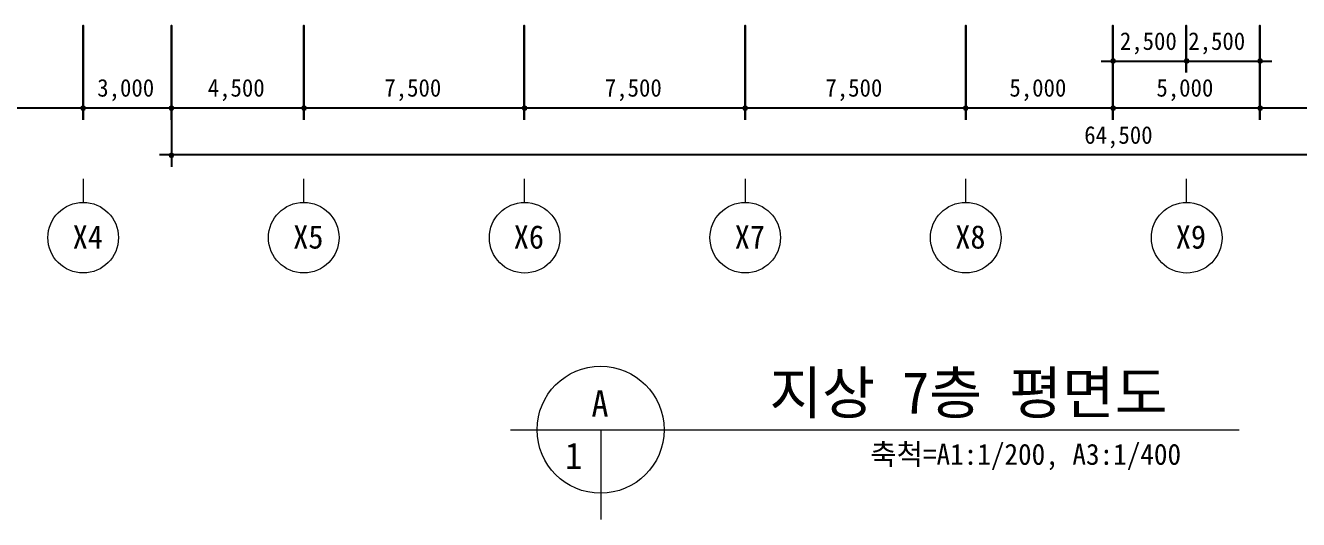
# Model space of a CAD drawing. Header units: millimetres. Extents: x -4033 to 126988, y -1911 to 106718.
# Drawn here: x 39722 to 82998, y -1161 to 15627 of the extents above; entities that cross this region are included whole.
import ezdxf

# ---------------------------------------------------------------- set-up
doc = ezdxf.new("R2010")
doc.units = ezdxf.units.MM
for name, color, linetype in [('PDF_문자', 7, 'Continuous'), ('PDF_솔리드 채우기', 7, 'Continuous'), ('PDF_형상', 7, 'Continuous')]:
    doc.layers.add(name, color=color, linetype=linetype)
doc.styles.add('PDF 돋움체', font='DotumChe.ttf')

msp = doc.modelspace()

# ---------------------------------------------------------------- linework, layer by layer
at = {"layer": 'PDF_솔리드 채우기', "transparency": 33554559}
for points in [[(76625, 14491), (76593, 14413), (76688, 14413)], [(76593, 14413), (76625, 14350), (76688, 14413)], [(76688, 14523), (76625, 14491), (76688, 14413)], [(76625, 14350), (76688, 14319), (76688, 14413)], [(76766, 14491), (76688, 14523), (76688, 14413)], [(76798, 14413), (76766, 14491), (76688, 14413)], [(76688, 14319), (76766, 14350), (76688, 14413)], [(76766, 14350), (76798, 14413), (76688, 14413)], [(79124, 14491), (79092, 14413), (79186, 14413)], [(79124, 14491), (79092, 14413), (79186, 14413)], [(79092, 14413), (79124, 14350), (79186, 14413)], [(79092, 14413), (79124, 14350), (79186, 14413)], [(79186, 14523), (79124, 14491), (79186, 14413)], [(79186, 14523), (79124, 14491), (79186, 14413)], [(79124, 14350), (79186, 14319), (79186, 14413)], [(79124, 14350), (79186, 14319), (79186, 14413)], [(79265, 14491), (79186, 14523), (79186, 14413)], [(79265, 14491), (79186, 14523), (79186, 14413)], [(79297, 14413), (79265, 14491), (79186, 14413)], [(79297, 14413), (79265, 14491), (79186, 14413)], [(79186, 14319), (79265, 14350), (79186, 14413)], [(79265, 14350), (79297, 14413), (79186, 14413)], [(79186, 14319), (79265, 14350), (79186, 14413)], [(79265, 14350), (79297, 14413), (79186, 14413)], [(81622, 14491), (81591, 14413), (81685, 14413)], [(81591, 14413), (81622, 14350), (81685, 14413)], [(81685, 14523), (81622, 14491), (81685, 14413)], [(81622, 14350), (81685, 14319), (81685, 14413)], [(81764, 14491), (81685, 14523), (81685, 14413)], [(81795, 14413), (81764, 14491), (81685, 14413)], [(81685, 14319), (81764, 14350), (81685, 14413)], [(81764, 14350), (81795, 14413), (81685, 14413)], [(41610, 12888), (41579, 12826), (41689, 12826)], [(41610, 12888), (41579, 12826), (41689, 12826)], [(41579, 12826), (41610, 12747), (41689, 12826)], [(41579, 12826), (41610, 12747), (41689, 12826)], [(41689, 12920), (41610, 12888), (41689, 12826)], [(41689, 12920), (41610, 12888), (41689, 12826)], [(41610, 12747), (41689, 12716), (41689, 12826)], [(41610, 12747), (41689, 12716), (41689, 12826)], [(41752, 12888), (41689, 12920), (41689, 12826)], [(41752, 12888), (41689, 12920), (41689, 12826)], [(41783, 12826), (41752, 12888), (41689, 12826)], [(41783, 12826), (41752, 12888), (41689, 12826)], [(41689, 12716), (41752, 12747), (41689, 12826)], [(41752, 12747), (41783, 12826), (41689, 12826)], [(41689, 12716), (41752, 12747), (41689, 12826)], [(41752, 12747), (41783, 12826), (41689, 12826)], [(44612, 12888), (44581, 12826), (44691, 12826)], [(44612, 12888), (44581, 12826), (44691, 12826)], [(44581, 12826), (44612, 12747), (44691, 12826)], [(44581, 12826), (44612, 12747), (44691, 12826)], [(44691, 12920), (44612, 12888), (44691, 12826)], [(44691, 12920), (44612, 12888), (44691, 12826)], [(44612, 12747), (44691, 12716), (44691, 12826)], [(44612, 12747), (44691, 12716), (44691, 12826)], [(44753, 12888), (44691, 12920), (44691, 12826)], [(44753, 12888), (44691, 12920), (44691, 12826)], [(44785, 12826), (44753, 12888), (44691, 12826)], [(44785, 12826), (44753, 12888), (44691, 12826)], [(44691, 12716), (44753, 12747), (44691, 12826)], [(44753, 12747), (44785, 12826), (44691, 12826)], [(44691, 12716), (44753, 12747), (44691, 12826)], [(44753, 12747), (44785, 12826), (44691, 12826)], [(49122, 12888), (49091, 12826), (49185, 12826)], [(49122, 12888), (49091, 12826), (49185, 12826)], [(49091, 12826), (49122, 12747), (49185, 12826)], [(49091, 12826), (49122, 12747), (49185, 12826)], [(49185, 12920), (49122, 12888), (49185, 12826)], [(49185, 12920), (49122, 12888), (49185, 12826)], [(49122, 12747), (49185, 12716), (49185, 12826)], [(49122, 12747), (49185, 12716), (49185, 12826)], [(49264, 12888), (49185, 12920), (49185, 12826)], [(49264, 12888), (49185, 12920), (49185, 12826)], [(49280, 12826), (49264, 12888), (49185, 12826)], [(49280, 12826), (49264, 12888), (49185, 12826)], [(49185, 12716), (49264, 12747), (49185, 12826)], [(49264, 12747), (49280, 12826), (49185, 12826)], [(49185, 12716), (49264, 12747), (49185, 12826)], [(49264, 12747), (49280, 12826), (49185, 12826)], [(56619, 12888), (56587, 12826), (56682, 12826)], [(56619, 12888), (56587, 12826), (56682, 12826)], [(56587, 12826), (56619, 12747), (56682, 12826)], [(56587, 12826), (56619, 12747), (56682, 12826)], [(56682, 12920), (56619, 12888), (56682, 12826)], [(56682, 12920), (56619, 12888), (56682, 12826)], [(56619, 12747), (56682, 12716), (56682, 12826)], [(56619, 12747), (56682, 12716), (56682, 12826)], [(56760, 12888), (56682, 12920), (56682, 12826)], [(56760, 12888), (56682, 12920), (56682, 12826)], [(56792, 12826), (56760, 12888), (56682, 12826)], [(56792, 12826), (56760, 12888), (56682, 12826)], [(56682, 12716), (56760, 12747), (56682, 12826)], [(56760, 12747), (56792, 12826), (56682, 12826)], [(56682, 12716), (56760, 12747), (56682, 12826)], [(56760, 12747), (56792, 12826), (56682, 12826)], [(64115, 12888), (64084, 12826), (64194, 12826)], [(64115, 12888), (64084, 12826), (64194, 12826)], [(64084, 12826), (64115, 12747), (64194, 12826)], [(64084, 12826), (64115, 12747), (64194, 12826)], [(64194, 12920), (64115, 12888), (64194, 12826)], [(64194, 12920), (64115, 12888), (64194, 12826)], [(64115, 12747), (64194, 12716), (64194, 12826)], [(64115, 12747), (64194, 12716), (64194, 12826)], [(64257, 12888), (64194, 12920), (64194, 12826)], [(64257, 12888), (64194, 12920), (64194, 12826)], [(64288, 12826), (64257, 12888), (64194, 12826)], [(64288, 12826), (64257, 12888), (64194, 12826)], [(64194, 12716), (64257, 12747), (64194, 12826)], [(64257, 12747), (64288, 12826), (64194, 12826)], [(64194, 12716), (64257, 12747), (64194, 12826)], [(64257, 12747), (64288, 12826), (64194, 12826)], [(71612, 12888), (71596, 12826), (71690, 12826)], [(71612, 12888), (71596, 12826), (71690, 12826)], [(71596, 12826), (71612, 12747), (71690, 12826)], [(71596, 12826), (71612, 12747), (71690, 12826)], [(71690, 12920), (71612, 12888), (71690, 12826)], [(71690, 12920), (71612, 12888), (71690, 12826)], [(71612, 12747), (71690, 12716), (71690, 12826)], [(71612, 12747), (71690, 12716), (71690, 12826)], [(71753, 12888), (71690, 12920), (71690, 12826)], [(71753, 12888), (71690, 12920), (71690, 12826)], [(71784, 12826), (71753, 12888), (71690, 12826)], [(71784, 12826), (71753, 12888), (71690, 12826)], [(71690, 12716), (71753, 12747), (71690, 12826)], [(71753, 12747), (71784, 12826), (71690, 12826)], [(71690, 12716), (71753, 12747), (71690, 12826)], [(71753, 12747), (71784, 12826), (71690, 12826)], [(76625, 12888), (76593, 12826), (76688, 12826)], [(76625, 12888), (76593, 12826), (76688, 12826)], [(76593, 12826), (76625, 12747), (76688, 12826)], [(76593, 12826), (76625, 12747), (76688, 12826)], [(76688, 12920), (76625, 12888), (76688, 12826)], [(76688, 12920), (76625, 12888), (76688, 12826)], [(76625, 12747), (76688, 12716), (76688, 12826)], [(76625, 12747), (76688, 12716), (76688, 12826)], [(76766, 12888), (76688, 12920), (76688, 12826)], [(76766, 12888), (76688, 12920), (76688, 12826)], [(76798, 12826), (76766, 12888), (76688, 12826)], [(76798, 12826), (76766, 12888), (76688, 12826)], [(76688, 12716), (76766, 12747), (76688, 12826)], [(76766, 12747), (76798, 12826), (76688, 12826)], [(76688, 12716), (76766, 12747), (76688, 12826)], [(76766, 12747), (76798, 12826), (76688, 12826)], [(81622, 12888), (81591, 12826), (81685, 12826)], [(81622, 12888), (81591, 12826), (81685, 12826)], [(81591, 12826), (81622, 12747), (81685, 12826)], [(81591, 12826), (81622, 12747), (81685, 12826)], [(81685, 12920), (81622, 12888), (81685, 12826)], [(81685, 12920), (81622, 12888), (81685, 12826)], [(81622, 12747), (81685, 12716), (81685, 12826)], [(81622, 12747), (81685, 12716), (81685, 12826)], [(81764, 12888), (81685, 12920), (81685, 12826)], [(81764, 12888), (81685, 12920), (81685, 12826)], [(81795, 12826), (81764, 12888), (81685, 12826)], [(81795, 12826), (81764, 12888), (81685, 12826)], [(81685, 12716), (81764, 12747), (81685, 12826)], [(81764, 12747), (81795, 12826), (81685, 12826)], [(81685, 12716), (81764, 12747), (81685, 12826)], [(81764, 12747), (81795, 12826), (81685, 12826)], [(44612, 11285), (44581, 11223), (44691, 11223)], [(44691, 11317), (44612, 11285), (44691, 11223)], [(44753, 11285), (44691, 11317), (44691, 11223)], [(44785, 11223), (44753, 11285), (44691, 11223)], [(44581, 11223), (44612, 11144), (44691, 11223)], [(44612, 11144), (44691, 11113), (44691, 11223)], [(44691, 11113), (44753, 11144), (44691, 11223)], [(44753, 11144), (44785, 11223), (44691, 11223)]]:
    msp.add_solid(points, dxfattribs=at)
at = {"layer": 'PDF_형상', "lineweight": 25}
for points in [[(41687, 12421), (41687, 15627)], [(49183, 12421), (49183, 15627)], [(56679, 12421), (56679, 15627)], [(64190, 12421), (64190, 15627)], [(71687, 12421), (71687, 15627)], [(76684, 12421), (76684, 15627)], [(79183, 14024), (79183, 15627)], [(81681, 12421), (81681, 15627)]]:
    msp.add_lwpolyline(points, close=True, dxfattribs=at)
for points in [[(44688, 15627), (44688, 12421), (44688, 15627), (44688, 10818)], [(76684, 15627), (76684, 14024)], [(81681, 15627), (81681, 14024)], [(76291, 14417), (79591, 14417)], [(78790, 14417), (82090, 14417)], [(33782, 12829), (42079, 12829)], [(41278, 12829), (45081, 12829)], [(44280, 12829), (49591, 12829)], [(48790, 12829), (57087, 12829)], [(56286, 12829), (64583, 12829)], [(63782, 12829), (72079, 12829)], [(71294, 12829), (77093, 12829)], [(76291, 12829), (82090, 12829)], [(81288, 12829), (87087, 12829)], [(109591, 11226), (44280, 11226)]]:
    msp.add_lwpolyline(points, dxfattribs=at)
at = {"layer": 'PDF_형상', "lineweight": 5}
for points in [[(41689, 9620), (41689, 10421)], [(49185, 9620), (49185, 10421)], [(56682, 9620), (56682, 10421)], [(64194, 9620), (64194, 10421)], [(71690, 9620), (71690, 10421)], [(79186, 9620), (79186, 10421)], [(56210, 1887), (80978, 1887)], [(59275, 1887), (59275, -1161)]]:
    msp.add_lwpolyline(points, dxfattribs=at)
for centre, radius in [((41684, 8417), 1199), ((49181, 8417), 1199), ((56692, 8414), 1200), ((64189, 8417), 1199), ((71685, 8417), 1199), ((79196, 8414), 1200), ((59270, 1890), 2158)]:
    msp.add_circle(centre, radius, dxfattribs=at)

# ---------------------------------------------------------------- texts
at = {"layer": 'PDF_문자', "attachment_point": 4, "style": 'PDF 돋움체'}
for s, insert, char_height in [('2,500 2,500', (76923, 15018), 599.34), ('3,000', (42161, 13431), 599.3), ('4,500', (45917, 13431), 599.3), ('7,500', (51920, 13431), 599.3), ('7,500', (59416, 13431), 599.3), ('7,500', (66913, 13431), 599.3), ('5,000', (73168, 13431), 599.3), ('5,000', (78165, 13431), 599.3), ('64,500', (75713, 11829), 599.3), ('X4', (41327, 8436), 795.3), ('X5', (48823, 8436), 795.3), ('X6', (56320, 8436), 795.3), ('X7', (63832, 8436), 795.3), ('X8', (71329, 8436), 795.3), ('X9', (78825, 8436), 795.3), ('지상 7층 평면도', (65010, 3071), 1429.2), ('A', (58961, 2781), 899), ('1', (58065, 1005), 899), ('축척=A1:1/200, A3:1/400', (68437, 963), 714.6)]:
    msp.add_mtext(s, dxfattribs=dict(at, insert=insert, char_height=char_height))

doc.saveas('drawing.dxf')
